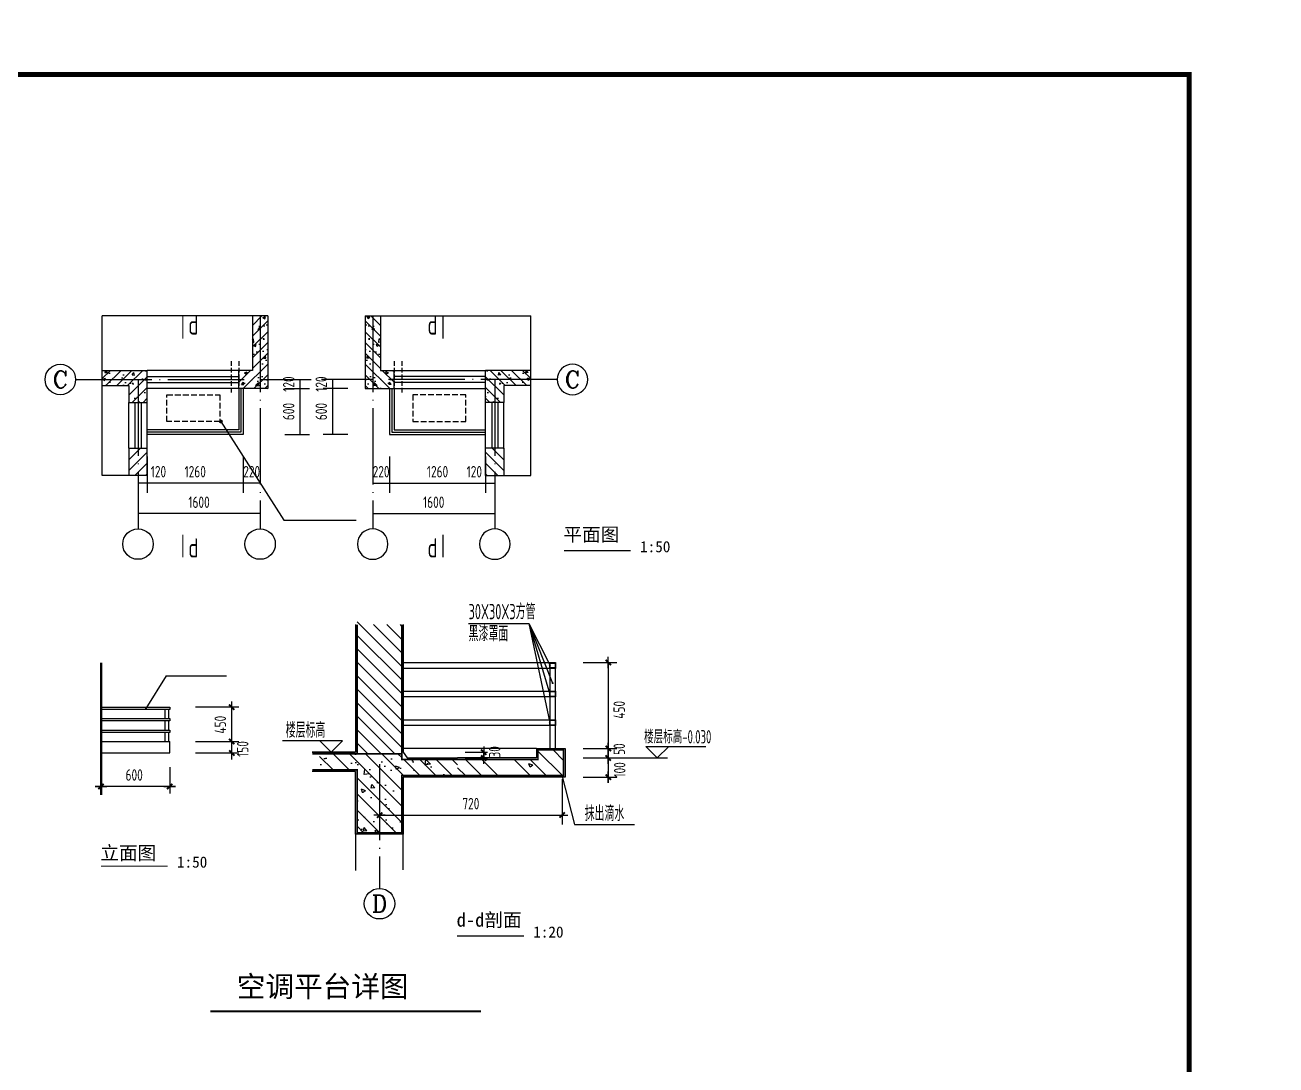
# Model space of a CAD drawing. Extents: x -726032 to 135930, y -151624 to 587044.
# Drawn here: x -85080 to -52276, y 358992 to 386256 of the extents above; entities that cross this region are included whole.
import ezdxf
from ezdxf.enums import TextEntityAlignment as Align

# ---------------------------------------------------------------- set-up
doc = ezdxf.new("R2010")
doc.units = 0
doc.header["$LTSCALE"] = 1000
doc.header["$MEASUREMENT"] = 0
doc.linetypes.add('DASH', pattern=[0.35, 0.25, -0.1])
doc.linetypes.add('DOTE', pattern=[2.42, 2, -0.2, 0.02, -0.2])
doc.layers.get('0').update_dxf_attribs({"linetype": 'CONTINUOUS'})
doc.layers.get('DEFPOINTS').update_dxf_attribs({"color": 1, "linetype": 'CONTINUOUS'})
for name, color, linetype in [('AXIS', 245, 'CONTINUOUS'), ('AXIS_TEXT', 7, 'CONTINUOUS'), ('DOTE', 8, 'DOTE'), ('PUB_DIM', 245, 'CONTINUOUS'), ('PUB_TITLE', 1, 'CONTINUOUS'), ('WALL', 255, 'CONTINUOUS'), ('WINDOW', 155, 'CONTINUOUS'), ('WINDOW_TEXT', 7, 'CONTINUOUS'), ('填充', 207, 'CONTINUOUS'), ('引线', 213, 'CONTINUOUS'), ('构架', 4, 'CONTINUOUS'), ('栏杆', 126, 'CONTINUOUS'), ('看线', 86, 'CONTINUOUS'), ('空调', 245, 'CONTINUOUS'), ('粉刷线', 224, 'CONTINUOUS'), ('辅助线', 246, 'CONTINUOUS')]:
    doc.layers.add(name, color=color, linetype=linetype)
doc.styles.add('-黑体', font='')
doc.styles.add('_HZTXT', font='isocp.shx', dxfattribs={"width": 0.8, "bigfont": 'hztxt.shx'})
doc.styles.add('COMPLEX', font='COMPLEX')
doc.styles.add('DIM_FONT', font='isocp.shx', dxfattribs={"width": 0.8})
doc.styles.add('SIMPLEX', font='SIMPLEX.SHX')
doc.styles.get('-黑体').set_extended_font_data('SimHei')
doc.dimstyles.new('AXIS', dxfattribs={"dimtxt": 300, "dimasz": 1, "dimexe": 250, "dimexo": 300, "dimgap": 150, "dimtad": 1, "dimdec": 0, "dimzin": 0, "dimdsep": 46, "dimtxsty": 'DIM_FONT', "dimcen": 0.09, "dimse1": 1, "dimse2": 1, "dimclrt": 142, "dimadec": 0, "dimazin": 0, "dimtfac": 1, "dimtdec": 0, "dimtix": 1, "dimtmove": 2, "dimatfit": 3, "dimfxl": 1, "dimtolj": 1, "dimtzin": 0, "dimarcsym": 0})
doc.dimstyles.new('DIMA', dxfattribs={"dimtxt": 300, "dimasz": 1, "dimexe": 250, "dimexo": 300, "dimgap": 150, "dimtad": 1, "dimdec": 0, "dimzin": 0, "dimdsep": 46, "dimtxsty": 'DIM_FONT', "dimcen": 0.09, "dimse1": 1, "dimclrt": 142, "dimadec": 0, "dimazin": 0, "dimtfac": 1, "dimtdec": 0, "dimtix": 1, "dimtmove": 2, "dimatfit": 3, "dimfxl": 1, "dimtolj": 1, "dimtzin": 0, "dimarcsym": 0})
doc.dimstyles.new('DIMB', dxfattribs={"dimtxt": 300, "dimasz": 1, "dimexe": 250, "dimexo": 300, "dimgap": 150, "dimtad": 1, "dimdec": 0, "dimzin": 0, "dimdsep": 46, "dimtxsty": 'DIM_FONT', "dimcen": 0.09, "dimse2": 1, "dimclrt": 142, "dimadec": 0, "dimazin": 0, "dimtfac": 1, "dimtdec": 0, "dimtix": 1, "dimtmove": 2, "dimatfit": 3, "dimfxl": 1, "dimtolj": 1, "dimtzin": 0, "dimarcsym": 0})
doc.dimstyles.new('DIMN', dxfattribs={"dimtxt": 300, "dimasz": 1, "dimexe": 250, "dimexo": 300, "dimgap": 150, "dimtad": 1, "dimdec": 0, "dimzin": 0, "dimdsep": 46, "dimtxsty": 'DIM_FONT', "dimcen": 0.09, "dimclrt": 142, "dimadec": 0, "dimazin": 0, "dimtfac": 1, "dimtdec": 0, "dimtix": 1, "dimtmove": 2, "dimatfit": 3, "dimfxl": 1, "dimtolj": 1, "dimtzin": 0, "dimarcsym": 0})

# ---------------------------------------------------------------- blocks, each defined once
blk = doc.blocks.new('_DIMX')
blk.add_line((-150, 0), (150, 0))
at = {"const_width": 50}
blk.add_lwpolyline([(-70, -70), (70, 70)], dxfattribs=at)
blk = doc.blocks.new('_WBLK')
for p, q in [((-0.5, 0.5), (0.5, 0.5)), ((0.5, 0.167), (-0.5, 0.167)), ((0.5, -0.167), (-0.5, -0.167)), ((-0.5, -0.5), (0.5, -0.5))]:
    blk.add_line(p, q)
at = {"layer": 'WINDOW_TEXT', "style": 'SIMPLEX', "flags": 9}
blk.add_attdef('A', text='', height=1, dxfattribs=at).set_placement((0, 1.5), align=Align.MIDDLE)
blk = doc.blocks.new('_AXISO')
blk.add_circle((0, 0), 0.5)
at = {"layer": 'AXIS_TEXT', "style": 'COMPLEX', "width": 1.041667}
blk.add_attdef('A', text='', height=0.56, dxfattribs=at).set_placement((-0.25, -0.28), (0.25, -0.28), align=Align.FIT)
blk = doc.blocks.new('*D4190')
at = {"layer": 'DEFPOINTS', "color": 0, "transparency": 16777216}
for p in [(-82117, 374818), (-78917, 374818), (-82117, 373446)]:
    blk.add_point(p, dxfattribs=at)
at = {"layer": 'PUB_DIM', "color": 0, "lineweight": -2, "transparency": 16777216}
blk.add_line((-78918, 373446), (-82116, 373446), dxfattribs=at)
at = {"layer": 'PUB_DIM', "color": 0, "transparency": 16777216}
for points in [[(-82116, 373446), (-82116, 373446), (-82117, 373446)], [(-78918, 373446), (-78918, 373446), (-78917, 373446)]]:
    blk.add_solid(points, dxfattribs=at)
at = {"layer": 'PUB_DIM', "color": 142, "transparency": 16777216, "insert": (-80517, 373746), "char_height": 300, "attachment_point": 5, "style": 'DIM_FONT'}
blk.add_mtext('\\A1;1600', dxfattribs=at)
blk = doc.blocks.new('*D4191')
at = {"layer": 'DEFPOINTS', "color": 0, "transparency": 16777216}
for p in [(-79357, 375246), (-78917, 375246), (-79357, 374246)]:
    blk.add_point(p, dxfattribs=at)
at = {"layer": 'PUB_DIM', "color": 0, "lineweight": -2, "transparency": 16777216}
for p, q in [((-79357, 374946), (-79357, 373996)), ((-79358, 374246), (-79359, 374246)), ((-78917, 374246), (-79357, 374246)), ((-78916, 374246), (-78915, 374246))]:
    blk.add_line(p, q, dxfattribs=at)
at = {"layer": 'PUB_DIM', "color": 0, "transparency": 16777216}
for points in [[(-79358, 374246), (-79358, 374246), (-79357, 374246)], [(-78916, 374246), (-78916, 374246), (-78917, 374246)]]:
    blk.add_solid(points, dxfattribs=at)
at = {"layer": 'PUB_DIM', "color": 142, "transparency": 16777216, "insert": (-79137, 374546), "char_height": 300, "attachment_point": 5, "style": 'DIM_FONT'}
blk.add_mtext('\\A1;220', dxfattribs=at)
blk = doc.blocks.new('*D4192')
at = {"layer": 'DEFPOINTS', "color": 0, "transparency": 16777216}
for p in [(-82117, 375246), (-81877, 375246), (-82117, 374246)]:
    blk.add_point(p, dxfattribs=at)
at = {"layer": 'PUB_DIM', "color": 0, "lineweight": -2, "transparency": 16777216}
for p, q in [((-81877, 374946), (-81877, 373996)), ((-82118, 374246), (-82119, 374246)), ((-81877, 374246), (-82117, 374246)), ((-81876, 374246), (-81875, 374246))]:
    blk.add_line(p, q, dxfattribs=at)
at = {"layer": 'PUB_DIM', "color": 0, "transparency": 16777216}
for points in [[(-82118, 374246), (-82118, 374246), (-82117, 374246)], [(-81876, 374246), (-81876, 374246), (-81877, 374246)]]:
    blk.add_solid(points, dxfattribs=at)
at = {"layer": 'PUB_DIM', "color": 142, "transparency": 16777216, "insert": (-81582, 374546), "char_height": 300, "attachment_point": 5, "style": 'DIM_FONT'}
blk.add_mtext('\\A1;120', dxfattribs=at)
blk = doc.blocks.new('*D4193')
at = {"layer": 'DEFPOINTS', "color": 0, "transparency": 16777216}
for p in [(-81877, 375246), (-79357, 375246), (-81877, 374246)]:
    blk.add_point(p, dxfattribs=at)
at = {"layer": 'PUB_DIM', "color": 0, "lineweight": -2, "transparency": 16777216}
for p, q in [((-81877, 374946), (-81877, 373996)), ((-79357, 374946), (-79357, 373996)), ((-79358, 374246), (-81876, 374246))]:
    blk.add_line(p, q, dxfattribs=at)
at = {"layer": 'PUB_DIM', "color": 0, "transparency": 16777216}
for points in [[(-81876, 374246), (-81876, 374246), (-81877, 374246)], [(-79358, 374246), (-79358, 374246), (-79357, 374246)]]:
    blk.add_solid(points, dxfattribs=at)
at = {"layer": 'PUB_DIM', "color": 142, "transparency": 16777216, "insert": (-80617, 374546), "char_height": 300, "attachment_point": 5, "style": 'DIM_FONT'}
blk.add_mtext('\\A1;1260', dxfattribs=at)
blk = doc.blocks.new('*D4194')
at = {"layer": 'DEFPOINTS', "color": 0, "transparency": 16777216}
for p in [(-78566, 376723), (-77867, 376723), (-78566, 375523)]:
    blk.add_point(p, dxfattribs=at)
at = {"layer": 'PUB_DIM', "color": 0, "lineweight": -2, "transparency": 16777216}
for p, q in [((-78266, 376723), (-77617, 376723)), ((-77867, 375524), (-77867, 376722)), ((-78266, 375523), (-77617, 375523))]:
    blk.add_line(p, q, dxfattribs=at)
at = {"layer": 'PUB_DIM', "color": 0, "transparency": 16777216}
for points in [[(-77867, 376722), (-77867, 376722), (-77867, 376723)], [(-77867, 375524), (-77867, 375524), (-77867, 375523)]]:
    blk.add_solid(points, dxfattribs=at)
at = {"layer": 'PUB_DIM', "color": 142, "transparency": 16777216, "insert": (-78167, 376123), "char_height": 300, "attachment_point": 5, "rotation": 90, "style": 'DIM_FONT'}
blk.add_mtext('\\A1;600', dxfattribs=at)
blk = doc.blocks.new('*D4195')
at = {"layer": 'DEFPOINTS', "color": 0, "transparency": 16777216}
for p in [(-78566, 376963), (-77867, 376963), (-78566, 376723)]:
    blk.add_point(p, dxfattribs=at)
at = {"layer": 'PUB_DIM', "color": 0, "lineweight": -2, "transparency": 16777216}
for p, q in [((-78266, 376963), (-77617, 376963)), ((-77867, 376964), (-77867, 376965)), ((-77867, 376723), (-77867, 376963)), ((-78266, 376723), (-77617, 376723)), ((-77867, 376722), (-77867, 376721))]:
    blk.add_line(p, q, dxfattribs=at)
at = {"layer": 'PUB_DIM', "color": 0, "transparency": 16777216}
for points in [[(-77867, 376964), (-77867, 376964), (-77867, 376963)], [(-77867, 376722), (-77867, 376722), (-77867, 376723)]]:
    blk.add_solid(points, dxfattribs=at)
at = {"layer": 'PUB_DIM', "color": 142, "transparency": 16777216, "insert": (-78167, 376843), "char_height": 300, "attachment_point": 5, "rotation": 90, "style": 'DIM_FONT'}
blk.add_mtext('\\A1;120', dxfattribs=at)
blk = doc.blocks.new('*D4196')
at = {"layer": 'DEFPOINTS', "color": 0, "transparency": 16777216}
for p in [(-75963, 374818), (-72763, 374818), (-72763, 373446)]:
    blk.add_point(p, dxfattribs=at)
at = {"layer": 'PUB_DIM', "color": 0, "lineweight": -2, "transparency": 16777216}
blk.add_line((-75962, 373446), (-72764, 373446), dxfattribs=at)
at = {"layer": 'PUB_DIM', "color": 0, "transparency": 16777216}
for points in [[(-75962, 373446), (-75962, 373446), (-75963, 373446)], [(-72764, 373446), (-72764, 373446), (-72763, 373446)]]:
    blk.add_solid(points, dxfattribs=at)
at = {"layer": 'PUB_DIM', "color": 142, "transparency": 16777216, "insert": (-74363, 373746), "char_height": 300, "attachment_point": 5, "style": 'DIM_FONT'}
blk.add_mtext('\\A1;1600', dxfattribs=at)
blk = doc.blocks.new('*D4199')
at = {"layer": 'DEFPOINTS', "color": 0, "transparency": 16777216}
for p in [(-75523, 375246), (-73003, 375246), (-73003, 374246)]:
    blk.add_point(p, dxfattribs=at)
at = {"layer": 'PUB_DIM', "color": 0, "lineweight": -2, "transparency": 16777216}
for p, q in [((-75523, 374946), (-75523, 373996)), ((-73003, 374946), (-73003, 373996)), ((-75522, 374246), (-73004, 374246))]:
    blk.add_line(p, q, dxfattribs=at)
at = {"layer": 'PUB_DIM', "color": 0, "transparency": 16777216}
for points in [[(-75522, 374246), (-75522, 374246), (-75523, 374246)], [(-73004, 374246), (-73004, 374246), (-73003, 374246)]]:
    blk.add_solid(points, dxfattribs=at)
at = {"layer": 'PUB_DIM', "color": 142, "transparency": 16777216, "insert": (-74263, 374546), "char_height": 300, "attachment_point": 5, "style": 'DIM_FONT'}
blk.add_mtext('\\A1;1260', dxfattribs=at)
blk = doc.blocks.new('*D4198')
at = {"layer": 'DEFPOINTS', "color": 0, "transparency": 16777216}
for p in [(-73003, 375246), (-72763, 375246), (-72763, 374246)]:
    blk.add_point(p, dxfattribs=at)
at = {"layer": 'PUB_DIM', "color": 0, "lineweight": -2, "transparency": 16777216}
for p, q in [((-73003, 374946), (-73003, 373996)), ((-73004, 374246), (-73005, 374246)), ((-73003, 374246), (-72763, 374246)), ((-72762, 374246), (-72761, 374246))]:
    blk.add_line(p, q, dxfattribs=at)
at = {"layer": 'PUB_DIM', "color": 0, "transparency": 16777216}
for points in [[(-73004, 374246), (-73004, 374246), (-73003, 374246)], [(-72762, 374246), (-72762, 374246), (-72763, 374246)]]:
    blk.add_solid(points, dxfattribs=at)
at = {"layer": 'PUB_DIM', "color": 142, "transparency": 16777216, "insert": (-73298, 374546), "char_height": 300, "attachment_point": 5, "style": 'DIM_FONT'}
blk.add_mtext('\\A1;120', dxfattribs=at)
blk = doc.blocks.new('*D4197')
at = {"layer": 'DEFPOINTS', "color": 0, "transparency": 16777216}
for p in [(-75963, 375246), (-75523, 375246), (-75523, 374246)]:
    blk.add_point(p, dxfattribs=at)
at = {"layer": 'PUB_DIM', "color": 0, "lineweight": -2, "transparency": 16777216}
for p, q in [((-75523, 374946), (-75523, 373996)), ((-75964, 374246), (-75965, 374246)), ((-75963, 374246), (-75523, 374246)), ((-75522, 374246), (-75521, 374246))]:
    blk.add_line(p, q, dxfattribs=at)
at = {"layer": 'PUB_DIM', "color": 0, "transparency": 16777216}
for points in [[(-75964, 374246), (-75964, 374246), (-75963, 374246)], [(-75522, 374246), (-75522, 374246), (-75523, 374246)]]:
    blk.add_solid(points, dxfattribs=at)
at = {"layer": 'PUB_DIM', "color": 142, "transparency": 16777216, "insert": (-75743, 374546), "char_height": 300, "attachment_point": 5, "style": 'DIM_FONT'}
blk.add_mtext('\\A1;220', dxfattribs=at)
blk = doc.blocks.new('*D4200')
at = {"layer": 'DEFPOINTS', "color": 0, "transparency": 16777216}
for p in [(-77012, 376723), (-76313, 376723), (-76313, 375523)]:
    blk.add_point(p, dxfattribs=at)
at = {"layer": 'PUB_DIM', "color": 0, "lineweight": -2, "transparency": 16777216}
for p, q in [((-76613, 376723), (-77262, 376723)), ((-77012, 375524), (-77012, 376722)), ((-76613, 375523), (-77262, 375523))]:
    blk.add_line(p, q, dxfattribs=at)
at = {"layer": 'PUB_DIM', "color": 0, "transparency": 16777216}
for points in [[(-77012, 376722), (-77012, 376722), (-77012, 376723)], [(-77012, 375524), (-77012, 375524), (-77012, 375523)]]:
    blk.add_solid(points, dxfattribs=at)
at = {"layer": 'PUB_DIM', "color": 142, "transparency": 16777216, "insert": (-77312, 376123), "char_height": 300, "attachment_point": 5, "rotation": 90, "style": 'DIM_FONT'}
blk.add_mtext('\\A1;600', dxfattribs=at)
blk = doc.blocks.new('*D4201')
at = {"layer": 'DEFPOINTS', "color": 0, "transparency": 16777216}
for p in [(-77012, 376963), (-76313, 376963), (-76313, 376723)]:
    blk.add_point(p, dxfattribs=at)
at = {"layer": 'PUB_DIM', "color": 0, "lineweight": -2, "transparency": 16777216}
for p, q in [((-76613, 376963), (-77262, 376963)), ((-77012, 376964), (-77012, 376965)), ((-77012, 376723), (-77012, 376963)), ((-76613, 376723), (-77262, 376723)), ((-77012, 376722), (-77012, 376721))]:
    blk.add_line(p, q, dxfattribs=at)
at = {"layer": 'PUB_DIM', "color": 0, "transparency": 16777216}
for points in [[(-77012, 376964), (-77012, 376964), (-77012, 376963)], [(-77012, 376722), (-77012, 376722), (-77012, 376723)]]:
    blk.add_solid(points, dxfattribs=at)
at = {"layer": 'PUB_DIM', "color": 142, "transparency": 16777216, "insert": (-77312, 376843), "char_height": 300, "attachment_point": 5, "rotation": 90, "style": 'DIM_FONT'}
blk.add_mtext('\\A1;120', dxfattribs=at)
blk = doc.blocks.new('*D4202')
at = {"color": 0, "linetype": 'ByBlock', "transparency": 16777216}
for p, q in [((19271, -35511), (19271, -36732)), ((24058, -35536), (24058, -36732)), ((19272, -36482), (24057, -36482))]:
    blk.add_line(p, q, dxfattribs=at)
at = {"layer": 'DEFPOINTS', "color": 0, "linetype": 'ByBlock', "transparency": 16777216}
for p in [(19271, -35211), (24058, -35236), (24058, -36482)]:
    blk.add_point(p, dxfattribs=at)
at = {"color": 0, "linetype": 'ByBlock', "transparency": 16777216, "rotation": 180}
blk.add_blockref('_DIMX', (19271, -36482), dxfattribs=at)
at = {"color": 0, "linetype": 'ByBlock', "transparency": 16777216}
blk.add_blockref('_DIMX', (24058, -36482), dxfattribs=at)
at = {"color": 142, "linetype": 'ByBlock', "transparency": 16777216, "insert": (21664, -36182), "char_height": 300, "attachment_point": 5, "style": 'DIM_FONT'}
blk.add_mtext('\\A1;720', dxfattribs=at)
blk = doc.blocks.new('A$C42741EE5')
at = {"layer": '填充'}
h = blk.add_hatch(dxfattribs=at)
h.set_pattern_fill('AN31C', color=256, scale=1500, style=0)
h.set_pattern_definition([(135, (327533.76, 200629.23), (212.13203, 212.13203), []), (130, (327533.8, 200629.2), (-1075.8903, -94.1282), [112.5, -1237.5]), (185, (327533.8, 200629.2), (208.127, 1128.2882), [90, -990]), (79.5486, (327444.1, 200621.4), (-867.764, 1034.1593), [95.6103, -1051.7132]), (133.8158, (327533.8, 200929.2), (-1600.8616, -248.2785), [168.75, -1856.25]), (83.3644, (327400.4, 200908.5), (-1401.994, 1461.177), [143.4154, -1577.5695]), (188.8158, (327533.8, 200929.2), (-1401.993, 1461.178), [135, -1485]), (159, (327383.8, 200854.2), (-895.3606, -603.9283), [112.5, -1237.5]), (214, (327383.8, 200854.2), (-364.973, 1087.725), [90, -990]), (108.5486, (327309.1, 200803.9), (-1260.334, 483.7957), [95.6103, -1051.7132]), (142.5, (327533.76, 200629.23), (-18.2398, 499.3408), [0, -978, 0, -1005, 0, -993.75]), (172.5, (327533.76, 200629.23), (-394.6043, 591.6176), [0, -573, 0, -955.5, 0, -378.75]), (212.5, (327868.26, 200629.23), (-800.73365, -33.8323), [0, -375, 0, -1170, 0, -1552.5]), (222.5, (328018.26, 200629.2), (-874.7793, 150.1575), [0, -487.5, 0, -777, 0, -1102.5])])
h.paths.add_polyline_path([(971.2, 4888), (3125.3, 4888), (3125.3, 4738), (4587.7, 4738), (4587.7, 4318), (3125.3, 4318), (3125.3, 2818), (1955.3, 2818), (1955.3, 4468), (971.2, 4468)])
at = {"color": 134}
blk.add_line((3125.3, 8237.9), (3087.5, 8275.7), dxfattribs=at)
at = {"color": 134, "const_width": 40}
for points in [[(1955.3, 4888), (1955.3, 8275.7)], [(3125.3, 4888), (3125.3, 8275.7)], [(4587.7, 4738), (6695.9, 4738), (6695.9, 4988)], [(6675.9, 4988), (7365.9, 4988), (7365.9, 4318), (6914.6, 4318)], [(775.7, 4888), (3125.3, 4888), (3125.3, 4738), (4587.7, 4738)], [(4587.7, 4318), (3125.3, 4318), (3125.3, 2818), (1955.3, 2818), (1955.3, 4468), (775.7, 4468)], [(6914.6, 4318), (4587.7, 4318)]]:
    blk.add_lwpolyline(points, dxfattribs=at)
at = {"color": 134}
blk.add_lwpolyline([(775.7, 4928), (1915.3, 4928)], dxfattribs=at)
at = {"layer": 'DOTE'}
blk.add_line((2542.4, 4619.6), (2542.4, 1357.8), dxfattribs=at)
at = {"layer": 'PUB_DIM'}
for p, q in [((7883.4, 7279), (8767.1, 7279)), ((8540.9, 7279), (8540.9, 5029)), ((1572.8, 5228), (0, 5228)), ((1272.8, 4928), (972.8, 5228)), ((1572.8, 5228), (1272.8, 4928)), ((4786.8, 4928), (5369.2, 4928)), ((5272.6, 4929), (5272.6, 4930)), ((5272.6, 4778), (5272.6, 4928)), ((7883.4, 5028), (8767.1, 5028)), ((8540.9, 5027), (8540.9, 4279)), ((9524.7, 5078), (9824.7, 4778)), ((9524.7, 5078), (11097.5, 5078)), ((9824.7, 4778), (10124.7, 5078)), ((4786.8, 4778), (5369.2, 4778)), ((5272.6, 4777), (5272.6, 4776)), ((7883.4, 4778), (10089.6, 4778)), ((7883.4, 4278), (8767.1, 4278))]:
    blk.add_line(p, q, dxfattribs=at)
at = {"layer": '填充'}
for p, q in [((3125.3, 7177.2), (1955.3, 8347.2)), ((3125.3, 7530.8), (2380.4, 8275.7)), ((3125.3, 7884.4), (2733.9, 8275.7)), ((3125.3, 6823.7), (1955.3, 7993.7)), ((3125.3, 6470.1), (1955.3, 7640.1)), ((3125.3, 6116.6), (1955.3, 7286.6)), ((3125.3, 5763), (1955.3, 6933)), ((3125.3, 5409.5), (1955.3, 6579.5)), ((3125.3, 5055.9), (1955.3, 6225.9)), ((2939.6, 4888), (1955.3, 5872.4)), ((2586.1, 4888), (1955.3, 5518.8)), ((2232.5, 4888), (1955.3, 5165.3)), ((7338.9, 4318), (6695.9, 4961)), ((7365.9, 4715.2), (7093.2, 4988)), ((5217.6, 4318), (4797.6, 4738)), ((5641.8, 4318), (5221.8, 4738)), ((6490.4, 4318), (6070.4, 4738)), ((6565.5, 4587.3), (6460.5, 4627.6)), ((6491, 4536.8), (6460.6, 4627.4)), ((6914.6, 4318), (6494.6, 4738)), ((4793.3, 4318), (4587.7, 4523.6)), ((6565.5, 4587.3), (6490.9, 4537))]:
    blk.add_line(p, q, dxfattribs=at)
at = {"layer": '引线'}
for p, q in [((4875, 8304), (6458.7, 8304)), ((6458.7, 8304), (7081.3, 6738.3)), ((6458.7, 8304), (7005.9, 5703)), ((6458.7, 8304), (7005.9, 6453)), ((6458.7, 8304), (7015.9, 7203))]:
    blk.add_line(p, q, dxfattribs=at)
at = {"layer": '引线', "const_width": 25}
for points in [[(6993.4, 7205.6, 1), (7018.4, 7205.6, 1)], [(7068.8, 6738.3, 1), (7093.8, 6738.3, 1)], [(6993.4, 6453, 1), (7018.4, 6453, 1)], [(6993.4, 5703, 1), (7018.4, 5703, 1)]]:
    blk.add_lwpolyline(points, format="xyb", close=True, dxfattribs=at)
at = {"layer": '引线'}
blk.add_lwpolyline([(7330, 4293), (7650.4, 3033.5), (9226.7, 3033.5)], dxfattribs=at)
at = {"layer": '构架', "const_width": 32.5}
blk.add_lwpolyline([(4576.6, 109.4), (6326.4, 109.4)], dxfattribs=at)
at = {"layer": '栏杆'}
for p, q in [((3165.3, 7278), (7155.9, 7278)), ((7005.9, 7278), (7005.9, 5028)), ((7155.9, 5028), (7155.9, 7278)), ((7005.9, 7128), (3165.3, 7128)), ((3165.3, 6528), (7155.9, 6528)), ((7005.9, 6378), (3165.3, 6378)), ((3165.3, 5778), (7155.9, 5778)), ((7005.9, 5628), (3165.3, 5628))]:
    blk.add_line(p, q, dxfattribs=at)
for points in [[(7005.9, 7278), (7155.9, 7278), (7155.9, 7128), (7005.9, 7128)], [(7015.9, 7268), (7145.9, 7268), (7145.9, 7138), (7015.9, 7138)], [(7005.9, 6528), (7155.9, 6528), (7155.9, 6378), (7005.9, 6378)], [(7015.9, 6518), (7145.9, 6518), (7145.9, 6388), (7015.9, 6388)], [(7005.9, 5778), (7155.9, 5778), (7155.9, 5628), (7005.9, 5628)], [(7015.9, 5768), (7145.9, 5768), (7145.9, 5638), (7015.9, 5638)]]:
    blk.add_lwpolyline(points, close=True, dxfattribs=at)
for points in [[(7005.9, 7278), (7155.9, 7278)], [(7005.9, 6528), (7155.9, 6528)], [(7005.9, 5778), (7155.9, 5778)]]:
    blk.add_lwpolyline(points, dxfattribs=at)
at = {"layer": '看线'}
blk.add_line((6655.9, 5028), (3165.3, 5028), dxfattribs=at)
for points in [[(1915.3, 2778), (1915.3, 1829.1)], [(3165.3, 1846.7), (3165.3, 2778)]]:
    blk.add_lwpolyline(points, dxfattribs=at)
at = {"layer": '粉刷线'}
for p, q in [((1915.3, 8275.7), (1915.3, 4928)), ((3165.3, 8275.7), (3165.3, 4928)), ((1915.3, 4928), (775.7, 4928))]:
    blk.add_line(p, q, dxfattribs=at)
for points in [[(3165.3, 4928), (3267, 4778), (4587.7, 4778)], [(6655.9, 5028), (6655.9, 4778), (4587.7, 4778)], [(6655.9, 5028), (7405.9, 5028), (7405.9, 4278), (7345, 4278)], [(4587.7, 4278), (3165.3, 4278), (3165.3, 2778), (1915.3, 2778), (1915.3, 4428), (775.7, 4428)], [(3165.3, 2778), (3165.3, 4278)], [(4587.7, 4278), (3165.3, 4278)], [(7315, 4278), (4587.7, 4278)], [(7315, 4278), (7155.9, 4278)], [(7405.9, 4278), (7345, 4278)]]:
    blk.add_lwpolyline(points, dxfattribs=at)
blk.add_arc((7330, 4278), 15, 0, 180, dxfattribs=at)
at = {"layer": 'AXIS'}
ref = blk.add_blockref('_AXISO', (2542.4, 957.8), dxfattribs=dict(at, xscale=800, yscale=800, zscale=800))
ref.add_attrib('A', 'D', dxfattribs={"layer": 'AXIS_TEXT', "height": 448, "style": 'COMPLEX', "width": 1.102941}).set_placement((2342.4, 733.8), (2742.4, 733.8), align=Align.FIT)
at = {"layer": 'PUB_DIM'}
for p, rotation in [((8540.9, 7279), 90), ((5272.6, 4928), 270), ((5272.6, 4778), 90), ((8540.9, 5028), 270), ((8540.9, 5028), 90), ((8540.9, 4778), 90), ((8540.9, 4778), 270), ((8540.9, 4278), 90), ((8540.9, 4278), 270)]:
    blk.add_blockref('_DIMX', p, dxfattribs=dict(at, rotation=rotation))
at = {"layer": 'AXIS', "style": '-黑体'}
for s, height, p in [('d-d剖面', 357.5, (4561.9, 356.1)), ('1:20', 292.5, (6570.9, 70))]:
    blk.add_text(s, height=height, dxfattribs=at).set_placement(p)
at = {"layer": 'PUB_DIM'}
for s, height, rotation, style, width, p in [('450', 300, 90, 'DIM_FONT', 0.8, (8976.6, 5807.6)), ('楼层标高-0.030', 350, 360, '_HZTXT', 0.65, (9479, 5159)), ('30', 300, 90, 'DIM_FONT', 0.8, (5710.3, 4789.8)), ('50', 300, 90, 'DIM_FONT', 0.8, (8978.6, 4858.6)), ('100', 300, 90, 'DIM_FONT', 0.8, (8990.9, 4264.7))]:
    blk.add_text(s, height=height, rotation=rotation, dxfattribs=dict(at, style=style, width=width)).set_placement(p)
at = {"layer": 'PUB_DIM', "style": '_HZTXT', "width": 0.65}
blk.add_text('楼层标高', height=400, dxfattribs=at).set_placement((81.3, 5309))
at = {"layer": '引线', "style": '_HZTXT', "width": 0.65}
for s, p in [('30X30X3方管', (4876.9, 8415.3)), ('黑漆罩面', (4876.9, 7838)), ('抹出滴水', (7921.6, 3124.3))]:
    blk.add_text(s, height=400, dxfattribs=at).set_placement(p)
at = {"layer": 'PUB_DIM'}
dim = blk.add_linear_dim(base=(7330, 3281.3), p1=(2542.4, 4552), p2=(7330, 4527.1), text='720', dimstyle='DIMN', override={"dimblk1": '_DIMX', "dimblk2": '_DIMX', "dimsah": 1}, dxfattribs=at)
dim.commit()
dim.dimension.update_dxf_attribs({"geometry": '*D4202', "text_midpoint": (4936.2, 3581.3), "insert": (-16728.1, 39763.1)})

msp = doc.modelspace()

# ---------------------------------------------------------------- hatches: boundary and pattern name
at = {"layer": '填充'}
h = msp.add_hatch(dxfattribs=at)
h.set_pattern_fill('AN31C', color=256, scale=1000, style=0)
h.set_pattern_definition([(45, (-187733.83, 608327.12), (-141.42136, 141.42136), []), (50, (-187733.8, 608327.1), (717.2602, -62.7521), [75, -825]), (355, (-187733.8, 608327.1), (-138.7513, 752.1921), [60, -660]), (100.4514, (-187674.05, 608321.9), (578.5094, 689.4395), [63.7402, -701.1421]), (46.1842, (-187733.8, 608527.1), (1067.241, -165.519), [112.5, -1237.5]), (96.6356, (-187644.9, 608513.3), (934.6627, 974.118), [95.6103, -1051.713]), (351.1842, (-187733.8, 608527.1), (934.662, 974.1186), [90, -990]), (21, (-187633.8, 608477.1), (596.907, -402.6189), [75, -825]), (326, (-187633.8, 608477.1), (243.3153, 725.15), [60, -660]), (71.4514, (-187584.1, 608443.6), (840.2226, 322.5305), [63.7402, -701.1421]), (37.5, (-187733.83, 608327.12), (12.15986, 332.89385), [0, -652, 0, -670, 0, -662.5]), (7.5, (-187733.83, 608327.12), (263.06954, 394.4117), [0, -382, 0, -637, 0, -252.5]), (327.5, (-187956.83, 608327.12), (533.82244, -22.55487), [0, -250, 0, -780, 0, -1035]), (317.5, (-188056.83, 608327.1), (583.1862, 100.105), [0, -325, 0, -518, 0, -735])])
h.paths.add_polyline_path([(-81876.8, 377202.9), (-83058.9, 377202.9), (-83058.9, 376802.9), (-82356.8, 376802.9), (-82356.8, 376362.9), (-81876.8, 376362.9)])
h.paths.add_polyline_path([(-78716.8, 376722.9), (-78716.8, 378631.6), (-79116.8, 378631.6), (-79116.8, 377202.9), (-79476.8, 377202.9), (-79476.8, 376722.9)])
h = msp.add_hatch(dxfattribs=at)
h.set_pattern_fill('AN31C', color=256, scale=1000, style=0)
h.set_pattern_definition([(135, (32854.45, 608327.12), (141.42136, 141.42136), []), (130, (32854.45, 608327.1), (-717.2602, -62.7521), [75, -825]), (185, (32854.45, 608327.1), (138.7513, 752.1921), [60, -660]), (79.5486, (32794.7, 608321.9), (-578.5094, 689.4395), [63.7402, -701.1421]), (133.8158, (32854.45, 608527.1), (-1067.241, -165.519), [112.5, -1237.5]), (83.3644, (32765.5, 608513.3), (-934.6627, 974.118), [95.6103, -1051.713]), (188.8158, (32854.5, 608527.1), (-934.662, 974.1186), [90, -990]), (159, (32754.45, 608477.1), (-596.907, -402.6189), [75, -825]), (214, (32754.45, 608477.1), (-243.3153, 725.15), [60, -660]), (108.5486, (32704.7, 608443.6), (-840.2226, 322.5305), [63.7402, -701.1421]), (142.5, (32854.45, 608327.12), (-12.15986, 332.89385), [0, -652, 0, -670, 0, -662.5]), (172.5, (32854.45, 608327.12), (-263.06954, 394.4117), [0, -382, 0, -637, 0, -252.5]), (212.5, (33077.45, 608327.12), (-533.82244, -22.55487), [0, -250, 0, -780, 0, -1035]), (222.5, (33177.45, 608327.1), (-583.1862, 100.105), [0, -325, 0, -518, 0, -735])])
h.paths.add_polyline_path([(-73002.6, 376362.9), (-72522.6, 376362.9), (-72522.6, 376802.9), (-71820.5, 376802.9), (-71820.5, 377202.9), (-73002.6, 377202.9)])
h.paths.add_polyline_path([(-75402.6, 376722.9), (-75402.6, 377202.9), (-75762.6, 377202.9), (-75762.6, 378631.6), (-76162.6, 378631.6), (-76162.6, 376722.9)])
h = msp.add_hatch(dxfattribs=at)
h.set_pattern_fill('ANSI31', color=256, scale=1600, style=0)
h.set_pattern_definition([(45, (-187733.83, 608327.12), (-141.42136, 141.42136), [])])
h.paths.add_polyline_path([(-81876.8, 375162.9), (-82356.8, 375162.9), (-82356.8, 374448.4), (-81876.8, 374448.4)])
h = msp.add_hatch(dxfattribs=at)
h.set_pattern_fill('ANSI31', color=256, scale=1600, style=0)
h.set_pattern_definition([(135, (32854.45, 608327.12), (141.42136, 141.42136), [])])
h.paths.add_polyline_path([(-73002.6, 374448.4), (-72522.6, 374448.4), (-72522.6, 375162.9), (-73002.6, 375162.9)])

# ---------------------------------------------------------------- linework, layer by layer
for p, q in [((-83086.9, 367472.3, 3840), (-81286.9, 367472.3, 3840)), ((-83086.9, 367172.3, 3840), (-81286.9, 367172.3, 3840))]:
    msp.add_line(p, q)
at = {"color": 134}
msp.add_line((-83086.9, 366798.5, 3840), (-83086.9, 366113.5, 3840), dxfattribs=at)
at = {"const_width": 60, "elevation": 3840}
msp.add_lwpolyline([(-83086.9, 369536.3), (-83086.9, 366072.3)], dxfattribs=at)
at = {"elevation": 3840}
msp.add_lwpolyline([(-81286.9, 367172.3), (-81286.9, 367472.3)], dxfattribs=at)
at = {"layer": 'DOTE'}
for p, q in [((-78916.8, 378631.6, 3840), (-78916.8, 373048.4, 3840)), ((-75962.6, 378631.6, 3840), (-75962.6, 373048.4, 3840)), ((-83753.9, 376962.9, 3840), (-77575.2, 376962.9, 3840)), ((-82116.8, 376962.9, 3840), (-82116.8, 373048.4, 3840)), ((-71125.4, 376962.9, 3840), (-77304.2, 376962.9, 3840)), ((-72762.6, 376962.9, 3840), (-72762.6, 373048.4, 3840))]:
    msp.add_line(p, q, dxfattribs=at)
at = {"layer": 'PUB_DIM'}
for p, q in [((-79659.6, 367002.6, 3840), (-79659.6, 368524.2, 3840)), ((-79472.9, 368372.3, 3840), (-80612.7, 368372.3, 3840)), ((-80612.7, 367472.3, 3840), (-79472.9, 367472.3, 3840)), ((-80612.7, 367172.3, 3840), (-79472.9, 367172.3, 3840)), ((-81286.9, 366798.5, 3840), (-81286.9, 366113.5, 3840)), ((-81286.9, 366295.7, 3840), (-83086.9, 366295.7, 3840))]:
    msp.add_line(p, q, dxfattribs=at)
at = {"layer": 'PUB_DIM', "const_width": 50, "elevation": 3840}
for points in [[(-79729.6, 368442.3), (-79589.6, 368302.3)], [(-79729.6, 367542.3), (-79589.6, 367402.3)], [(-79589.6, 367102.3), (-79729.6, 367242.3)], [(-79729.6, 367242.3), (-79589.6, 367102.3)]]:
    msp.add_lwpolyline(points, dxfattribs=at)
at = {"layer": 'PUB_TITLE'}
for points, const_width in [([(-149841.3, 331655.6), (-53251.3, 331655.6), (-53251.3, 386255.6), (-149841.3, 386255.6)], 0.234), ([(-53251.3, 326855.6), (40848.7, 326855.6), (40848.7, 386255.6), (-53251.3, 386255.6)], 0.18), ([(-147241.3, 332955.6), (-54551.3, 332955.6), (-54551.3, 384955.6), (-147241.3, 384955.6)], 130)]:
    msp.add_lwpolyline(points, close=True, dxfattribs=dict(at, const_width=const_width))
at = {"layer": 'WALL'}
for p, q in [((-79116.8, 378631.6, 3840), (-79116.8, 377202.9, 3840)), ((-78716.8, 378631.6, 3840), (-78716.8, 376722.9, 3840)), ((-76162.6, 378631.6, 3840), (-76162.6, 376722.9, 3840)), ((-75762.6, 378631.6, 3840), (-75762.6, 377202.9, 3840)), ((-83058.9, 377202.9, 3840), (-81876.8, 377202.9, 3840)), ((-81876.8, 376362.9, 3840), (-81876.8, 377202.9, 3840)), ((-79116.8, 377202.9, 3840), (-79476.8, 377202.9, 3840)), ((-79476.8, 376722.9, 3840), (-79476.8, 377202.9, 3840)), ((-75762.6, 377202.9, 3840), (-75402.6, 377202.9, 3840)), ((-75402.6, 376722.9, 3840), (-75402.6, 377202.9, 3840)), ((-71820.5, 377202.9, 3840), (-73002.6, 377202.9, 3840)), ((-73002.6, 376362.9, 3840), (-73002.6, 377202.9, 3840)), ((-83058.9, 376802.9, 3840), (-82356.8, 376802.9, 3840)), ((-82356.8, 376802.9, 3840), (-82356.8, 376362.9, 3840)), ((-78716.8, 376722.9, 3840), (-79476.8, 376722.9, 3840)), ((-76162.6, 376722.9, 3840), (-75402.6, 376722.9, 3840)), ((-71820.5, 376802.9, 3840), (-72522.6, 376802.9, 3840)), ((-72522.6, 376802.9, 3840), (-72522.6, 376362.9, 3840)), ((-82356.8, 376362.9, 3840), (-81876.8, 376362.9, 3840)), ((-72522.6, 376362.9, 3840), (-73002.6, 376362.9, 3840)), ((-82356.8, 375162.9, 3840), (-81876.8, 375162.9, 3840)), ((-82356.8, 375162.9, 3840), (-82356.8, 374448.4, 3840)), ((-81876.8, 374448.4, 3840), (-81876.8, 375162.9, 3840)), ((-72522.6, 375162.9, 3840), (-73002.6, 375162.9, 3840)), ((-73002.6, 374448.4, 3840), (-73002.6, 375162.9, 3840)), ((-72522.6, 375162.9, 3840), (-72522.6, 374448.4, 3840))]:
    msp.add_line(p, q, dxfattribs=at)
at = {"layer": '引线'}
for q in [(-81910.8, 368336.6, 3840), (-79794.3, 369194.3, 3840)]:
    msp.add_line((-81377.9, 369194.3, 3840), q, dxfattribs=at)
at = {"layer": '引线', "const_width": 30, "elevation": 3840}
for points in [[(-80940.5, 378633.1), (-80940.5, 378033.1)], [(-74119.2, 378633.1), (-74119.2, 378033.1)], [(-80940.5, 372898.1), (-80940.5, 372298.1)], [(-74119.2, 372898.1), (-74119.2, 372298.1)]]:
    msp.add_lwpolyline(points, dxfattribs=at)
at = {"layer": '引线', "elevation": 3840}
for points, const_width in [([(-79967.8, 375859.2, 1), (-79917.6, 375859.2, 1)], 49.8), ([(-81923.3, 368336.6, 1), (-81898.3, 368336.6, 1)], 25)]:
    msp.add_lwpolyline(points, format="xyb", close=True, dxfattribs=dict(at, const_width=const_width))
msp.add_lwpolyline([(-79942.7, 375859.2), (-78297, 373272.8), (-76396.7, 373272.8)], dxfattribs=at)
at = {"layer": '构架', "elevation": 3840}
for points, const_width in [([(-70946.9, 372473.4), (-69197.1, 372473.4)], 32.5), ([(-83090.2, 364205.1), (-81340.4, 364205.1)], 32.5), ([(-80224.7, 360396.8), (-73124.7, 360396.8)], 50)]:
    msp.add_lwpolyline(points, dxfattribs=dict(at, const_width=const_width))
at = {"layer": '栏杆'}
for p, q in [((-79476.8, 376722.9, 3840), (-79476.8, 375642.9, 3840)), ((-79416.8, 376722.9, 3840), (-79416.8, 375582.9, 3840)), ((-75462.6, 376722.9, 3840), (-75462.6, 375582.9, 3840)), ((-75402.6, 376722.9, 3840), (-75402.6, 375642.9, 3840)), ((-79476.8, 375642.9, 3840), (-81876.8, 375642.9, 3840)), ((-75402.6, 375642.9, 3840), (-73002.6, 375642.9, 3840)), ((-79416.8, 375582.9, 3840), (-81876.8, 375582.9, 3840)), ((-75462.6, 375582.9, 3840), (-73002.6, 375582.9, 3840)), ((-81416.6, 368312.3, 3840), (-81416.6, 368072.3, 3840)), ((-81316.6, 368312.3, 3840), (-81316.6, 368072.3, 3840)), ((-81416.6, 368012.3, 3840), (-81416.6, 367772.3, 3840)), ((-81316.6, 368012.3, 3840), (-81316.6, 367772.3, 3840)), ((-81416.6, 367712.3, 3840), (-81416.6, 367472.3, 3840)), ((-81316.6, 367712.3, 3840), (-81316.6, 367472.3, 3840))]:
    msp.add_line(p, q, dxfattribs=at)
at = {"layer": '栏杆', "elevation": 3840}
for points in [[(-83086.9, 368372.3), (-81286.9, 368372.3), (-81286.9, 368312.3), (-83086.9, 368312.3)], [(-83086.9, 368072.3), (-81286.9, 368072.3), (-81286.9, 368012.3), (-83086.9, 368012.3)], [(-83086.9, 367772.3), (-81286.9, 367772.3), (-81286.9, 367712.3), (-83086.9, 367712.3)]]:
    msp.add_lwpolyline(points, close=True, dxfattribs=at)
at = {"layer": '看线'}
for p, q in [((-79356.8, 376722.9, 3840), (-79356.8, 375522.9, 3840)), ((-75522.6, 376722.9, 3840), (-75522.6, 375522.9, 3840)), ((-79356.8, 375522.9, 3840), (-81876.8, 375522.9, 3840)), ((-75522.6, 375522.9, 3840), (-73002.6, 375522.9, 3840))]:
    msp.add_line(p, q, dxfattribs=at)
at = {"layer": '空调', "linetype": 'DASH', "ltscale": 0.5}
for p, q in [((-79676.8, 377445.4, 3840), (-79676.8, 376577.8, 3840)), ((-79476.8, 377445.4, 3840), (-79476.8, 376577.8, 3840)), ((-75402.6, 377445.4, 3840), (-75402.6, 376577.8, 3840)), ((-75202.6, 377445.4, 3840), (-75202.6, 376577.8, 3840))]:
    msp.add_line(p, q, dxfattribs=at)
at = {"layer": '空调', "linetype": 'DASH', "ltscale": 0.6, "elevation": 3840}
for points in [[(-79967.8, 375859.2), (-81357.9, 375859.2), (-81357.9, 376559.2), (-79967.8, 376559.2)], [(-74911.6, 375859.2), (-73521.5, 375859.2), (-73521.5, 376559.2), (-74911.6, 376559.2)]]:
    msp.add_lwpolyline(points, close=True, dxfattribs=at)
at = {"layer": '辅助线'}
for p, q in [((-83058.9, 374448.4, 3840), (-83058.9, 378631.6, 3840)), ((-78716.8, 378631.6, 3840), (-83058.9, 378631.6, 3840)), ((-76162.6, 378631.6, 3840), (-71820.5, 378631.6, 3840)), ((-71820.5, 374448.4, 3840), (-71820.5, 378631.6, 3840)), ((-81876.8, 374448.4, 3840), (-83058.9, 374448.4, 3840)), ((-73002.6, 374448.4, 3840), (-71820.5, 374448.4, 3840))]:
    msp.add_line(p, q, dxfattribs=at)

# ---------------------------------------------------------------- block references
at = {"color": 0, "linetype": 'ByBlock'}
msp.add_blockref('_DIMX', (-83086.9, 366295.7, 3840), dxfattribs=at)
at = {"color": 0, "linetype": 'ByBlock', "rotation": 180}
msp.add_blockref('_DIMX', (-83086.9, 366295.7, 3840), dxfattribs=at)
at = {"layer": 'AXIS'}
ref = msp.add_blockref('_AXISO', (-84153.9, 376962.9, 3840), dxfattribs=dict(at, xscale=800, yscale=800, zscale=800))
ref.add_attrib('A', 'C', dxfattribs={"layer": 'AXIS_TEXT', "height": 448, "style": 'COMPLEX', "width": 1.25}).set_placement((-84353.9, 376738.9, 3840), (-83953.9, 376738.9, 3840), align=Align.FIT)
ref = msp.add_blockref('_AXISO', (-70725.4, 376962.9, 3840), dxfattribs=dict(at, xscale=-800, yscale=800, zscale=800))
ref.add_attrib('A', 'C', dxfattribs={"layer": 'AXIS_TEXT', "height": 448, "style": 'COMPLEX', "width": 1.25}).set_placement((-70925.4, 376738.9, 3840), (-70525.4, 376738.9, 3840), align=Align.FIT)
at = {"layer": 'AXIS', "yscale": 800, "zscale": 800}
for p, xscale in [((-82116.8, 372648.4, 3840), 800), ((-78916.8, 372648.4, 3840), 800), ((-75962.6, 372648.4, 3840), -800), ((-72762.6, 372648.4, 3840), -800)]:
    msp.add_blockref('_AXISO', p, dxfattribs=dict(at, xscale=xscale))
at = {"layer": 'PUB_DIM'}
for name, p in [('A$C42741EE5', (-78325.5, 362262.1, 3840)), ('_DIMX', (-81286.9, 366295.7, 3840))]:
    msp.add_blockref(name, p, dxfattribs=at)
at = {"layer": 'PUB_DIM', "rotation": 180}
msp.add_blockref('_DIMX', (-81286.9, 366295.7, 3840), dxfattribs=at)
at = {"layer": 'WINDOW', "yscale": 479.9999999999998, "zscale": 2400}
for p, xscale in [((-80676.8, 376962.9, 3840), -2400), ((-74202.6, 376962.9, 3840), 2400)]:
    msp.add_blockref('_WBLK', p, dxfattribs=dict(at, xscale=xscale))
at = {"layer": 'WINDOW', "yscale": 479.9999999999998, "zscale": 1200}
for p, xscale, rotation in [((-82116.8, 375762.9, 3840), -1200, 270), ((-72762.6, 375762.9, 3840), 1200, 90)]:
    msp.add_blockref('_WBLK', p, dxfattribs=dict(at, xscale=xscale, rotation=rotation))

# ---------------------------------------------------------------- texts
at = {"layer": 'AXIS', "style": '-黑体'}
for s, height, p in [('平面图', 357.5, (-70961.5, 372720.1, 3840)), ('1:50', 292.5, (-68952.5, 372434, 3840)), ('立面图', 357.5, (-83104.9, 364373, 3840)), ('1:50', 292.5, (-81095.9, 364165.7, 3840)), ('空调平台详图', 550, (-79526.2, 360776.3, 3840))]:
    msp.add_text(s, height=height, dxfattribs=at).set_placement(p)
at = {"layer": 'PUB_DIM', "style": 'DIM_FONT', "width": 0.8}
for s, p in [('450', (-79809.6, 367680.5, 3840)), ('150', (-79221.5, 367070.2, 3840))]:
    msp.add_text(s, height=300, rotation=90, dxfattribs=at).set_placement(p)
msp.add_text('600', height=300, dxfattribs=at).set_placement((-82443.8, 366445.7, 3840))
at = {"layer": '引线', "style": 'DIM_FONT', "width": 0.8}
for p in [(-80666, 378391.5, 3840), (-74393.7, 378391.5, 3840), (-80666, 372549.3, 3840), (-74393.7, 372549.3, 3840)]:
    msp.add_text('d', height=500, dxfattribs=at).set_placement(p, align=Align.MIDDLE)

# ---------------------------------------------------------------- dimensions: what is measured, and where the dimension line sits
at = {"layer": 'PUB_DIM'}
for base, p1, p2, angle, text, picture, middle in [((-77867.1, 376962.9, 3840), (-78566.4, 376722.9, 3840), (-78566.4, 376962.9, 3840), 90, '120', '*D4195', (-78167.2, 376842.9, 3840)), ((-77012.2, 376962.9, 3840), (-76313, 376722.9, 3840), (-76313, 376962.9, 3840), 270, '120', '*D4201', (-77312.3, 376842.9, 3840)), ((-77867.1, 376722.9, 3840), (-78566.4, 375522.9, 3840), (-78566.4, 376722.9, 3840), 90, '600', '*D4194', (-78167.1, 376122.9, 3840)), ((-77012.2, 376722.9, 3840), (-76313, 375522.9, 3840), (-76313, 376722.9, 3840), 270, '600', '*D4200', (-77312.2, 376122.9, 3840))]:
    dim = msp.add_linear_dim(base=base, p1=p1, p2=p2, angle=angle, text=text, dimstyle='DIMN', dxfattribs=at)
    dim.commit()
    dim.dimension.update_dxf_attribs({"geometry": picture, "text_midpoint": middle})
for base, p1, p2, angle, picture, middle in [((-82116.8, 374246.2, 3840), (-81876.8, 375246.2, 3840), (-82116.8, 375246.2, 3840), 180, '*D4192', (-81581.8, 374546.2, 3840)), ((-72762.6, 374246.2, 3840), (-73002.6, 375246.2, 3840), (-72762.6, 375246.2, 3840), 0, '*D4198', (-73297.6, 374546.2, 3840))]:
    dim = msp.add_linear_dim(base=base, p1=p1, p2=p2, angle=angle, text='120', dimstyle='DIMB', dxfattribs=at)
    dim.commit()
    dim.dimension.update_dxf_attribs({"geometry": picture, "text_midpoint": middle, "dimtype": 161})
for p1, p2, distance, text, dimstyle, picture, middle in [((-79356.8, 375246.2, 3840), (-81876.8, 375246.2, 3840), 1000, '1260', 'DIMN', '*D4193', (-80616.8, 374546.2, 3840)), ((-78916.8, 375246.2, 3840), (-79356.8, 375246.2, 3840), 1000, '220', 'DIMA', '*D4191', (-79136.8, 374546.2, 3840)), ((-75962.6, 375246.2, 3840), (-75522.6, 375246.2, 3840), -1000, '220', 'DIMA', '*D4197', (-75742.6, 374546.2, 3840)), ((-75522.6, 375246.2, 3840), (-73002.6, 375246.2, 3840), -1000, '1260', 'DIMN', '*D4199', (-74262.6, 374546.2, 3840)), ((-78916.8, 374817.8, 3840), (-82116.8, 374817.8, 3840), 1371.6, '1600', 'AXIS', '*D4190', (-80516.8, 373746.2, 3840)), ((-75962.6, 374817.8, 3840), (-72762.6, 374817.8, 3840), -1371.6, '1600', 'AXIS', '*D4196', (-74362.6, 373746.2, 3840))]:
    dim = msp.add_aligned_dim(p1=p1, p2=p2, distance=distance, text=text, dimstyle=dimstyle, dxfattribs=at)
    dim.commit()
    dim.dimension.update_dxf_attribs({"geometry": picture, "text_midpoint": middle})

doc.saveas('drawing.dxf')
